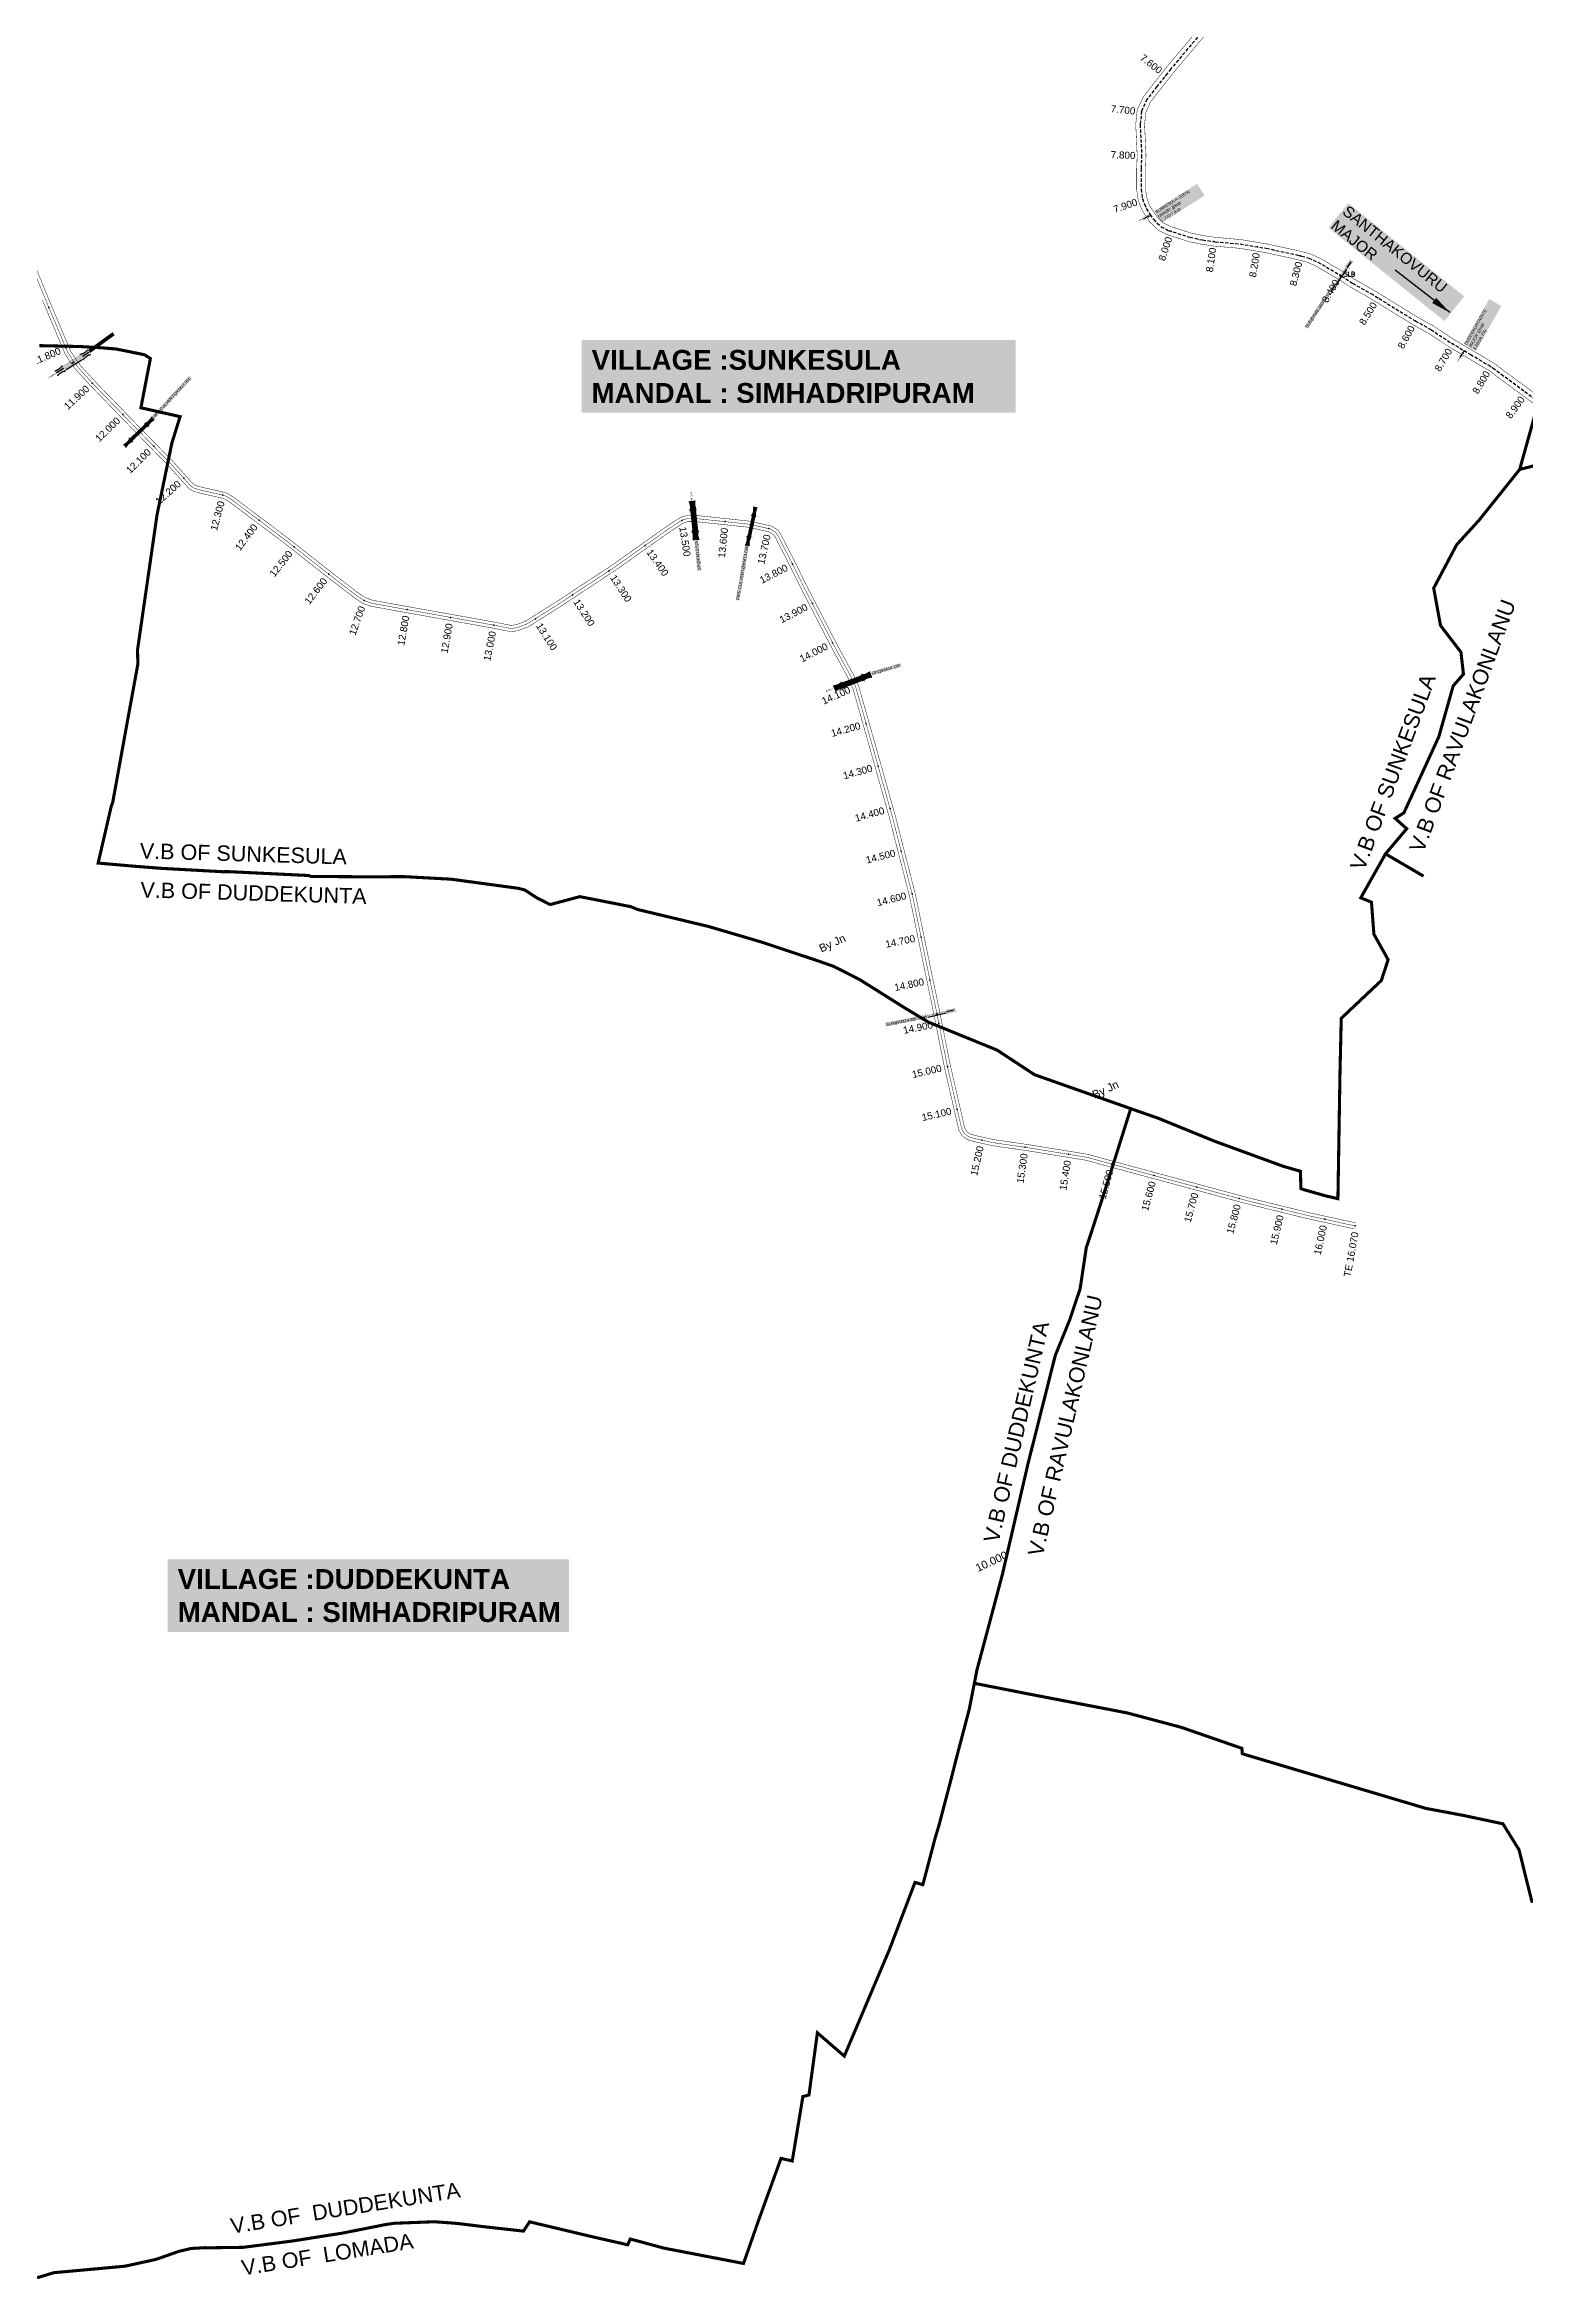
# Model space of a CAD drawing. Header units: inches. Extents: x 174104 to 230935, y 1583276 to 1631460.
# Drawn here: x 197661 to 201020, y 1617117 to 1622188 of the extents above; entities that cross this region are included whole.
import ezdxf
from ezdxf.enums import TextEntityAlignment as Align

# ---------------------------------------------------------------- set-up
doc = ezdxf.new("R2010")
doc.units = ezdxf.units.IN
doc.header["$LTSCALE"] = 15
doc.header["$MEASUREMENT"] = 0
doc.linetypes.add('ACAD_ISO02W100', pattern=[15, 12, -3])
doc.linetypes.add('HIDDEN2', pattern=[0.1875, 0.125, -0.0625])
for name, color, linetype in [('CANAL1', 7, 'Continuous'), ('CHANAGE', 1, 'Continuous'), ('CS', 134, 'Continuous'), ('CSMark', 72, 'Continuous'), ('POINT', 2, 'Continuous'), ('RE REMARKS', 7, 'Continuous'), ('STRUCTURE', 5, 'Continuous'), ('TEXT', 1, 'Continuous'), ('text2', 7, 'Continuous'), ('VB', 72, 'Continuous'), ('VILLAGE BOUNDRY', 5, 'Continuous')]:
    doc.layers.add(name, color=color, linetype=linetype)
doc.styles.add('section', font='romant.shx', dxfattribs={"height": 2})
doc.styles.get("Standard").update_dxf_attribs({"font": 'arial.ttf'})
doc.dimstyles.get("Standard").update_dxf_attribs({"dimtxt": 0.18, "dimasz": 0.18, "dimexe": 0.18, "dimexo": 0.0625, "dimgap": 0.09, "dimtad": 0, "dimtih": 1, "dimtoh": 1, "dimdec": 4, "dimzin": 0, "dimdsep": 46, "dimtxsty": 'Standard', "dimcen": 0.09, "dimadec": 0, "dimazin": 0, "dimtfac": 1, "dimtdec": 4, "dimtofl": 0, "dimtmove": 0, "dimatfit": 3, "dimfxl": 1, "dimtolj": 1, "dimtzin": 0, "dimarcsym": 0})

# ---------------------------------------------------------------- blocks, each defined once
blk = doc.blocks.new('SP')
at = {"layer": 'STRUCTURE'}
h = blk.add_hatch(dxfattribs=at)
h.set_pattern_fill('DASH', color=256, scale=8, style=0)
edge = h.paths.add_edge_path()
edge.add_spline(control_points=[(769825.7, 1706742.1), (769825.3, 1706741.8), (769823.8, 1706740.8), (769820.9, 1706740.3), (769817, 1706739.7), (769811.4, 1706738.9), (769804, 1706739.7), (769798.4, 1706741), (769795.6, 1706741.6)], knot_values=[0, 0, 0, 0, 1.613557, 5.24513, 8.624976, 13.470124, 22.190216, 30.746377, 30.746377, 30.746377, 30.746377], degree=3, periodic=0)
edge.add_line((769795.6, 1706741.6), (769792.6, 1706739.6))
edge.add_line((769792.6, 1706739.6), (769732.6, 1706739.6))
edge.add_line((769732.6, 1706739.6), (769729.6, 1706741.6))
edge.add_spline(control_points=[(769729.6, 1706741.6), (769726.9, 1706740.9), (769721.3, 1706739.5), (769713.9, 1706738.5), (769708.3, 1706739.1), (769704.4, 1706739.6), (769701.5, 1706740), (769700, 1706741), (769699.5, 1706741.3)], knot_values=[0, 0, 0, 0, 8.556161, 17.276253, 22.121402, 25.501247, 29.13282, 30.746377, 30.746377, 30.746377, 30.746377], degree=3, periodic=0)
edge.add_line((769699.5, 1706741.3), (769699.5, 1706722.1))
edge.add_spline(control_points=[(769699.5, 1706722.1), (769700, 1706722.4), (769701.4, 1706723.4), (769704.3, 1706724), (769708.2, 1706724.5), (769713.8, 1706725.3), (769721.2, 1706724.5), (769726.8, 1706723.3), (769729.6, 1706722.6)], knot_values=[0, 0, 0, 0, 1.613557, 5.24513, 8.624976, 13.470124, 22.190216, 30.746377, 30.746377, 30.746377, 30.746377], degree=3, periodic=0)
edge.add_line((769729.6, 1706722.6), (769732.6, 1706724.6))
edge.add_line((769732.6, 1706724.6), (769792.6, 1706724.6))
edge.add_line((769792.6, 1706724.6), (769795.6, 1706722.6))
edge.add_spline(control_points=[(769795.6, 1706722.6), (769798.4, 1706723.3), (769803.9, 1706724.8), (769811.3, 1706725.8), (769817, 1706725.1), (769820.9, 1706724.7), (769823.8, 1706724.2), (769825.2, 1706723.3), (769825.7, 1706723)], knot_values=[0, 0, 0, 0, 8.556161, 17.276253, 22.121402, 25.501247, 29.13282, 30.746377, 30.746377, 30.746377, 30.746377], degree=3, periodic=0)
edge.add_line((769825.7, 1706723), (769825.7, 1706742.1))
h.paths.add_polyline_path([(769764.2, 1706732.1, -1), (769761.1, 1706732.1, -1)], flags=0)
h.paths.add_polyline_path([(769761.1, 1706732.1, 1), (769764.2, 1706732.1, 1)], flags=16)
at = {"layer": 'STRUCTURE', "const_width": 0.628}
for points in [[(769726.6, 1706747.6), (769726.6, 1706743.6), (769732.6, 1706739.6), (769792.6, 1706739.6), (769798.6, 1706743.6), (769798.6, 1706747.6)], [(769726.6, 1706716.6), (769726.6, 1706720.6), (769732.6, 1706724.6), (769792.6, 1706724.6), (769798.6, 1706720.6), (769798.6, 1706716.6)]]:
    blk.add_lwpolyline(points, dxfattribs=at)
at = {"layer": 'STRUCTURE', "color": 3}
blk.add_lwpolyline([(769732.6, 1706724.6), (769792.6, 1706724.6)], dxfattribs=at)
blk.add_lwpolyline([(769732.6, 1706724.6), (769792.6, 1706724.6)], dxfattribs=at)
at = {"layer": 'STRUCTURE', "color": 0}
blk.add_circle((769762.6, 1706732.1), 1.55, dxfattribs=at)
at = {"layer": 'STRUCTURE'}
for points in [[(769699.5, 1706741.3), (769700.9, 1706740.5), (769704.4, 1706739.6), (769707.8, 1706739.2), (769712.6, 1706738.8), (769721.3, 1706739.7), (769729.6, 1706741.6)], [(769699.5, 1706722.1), (769700.9, 1706723), (769704.4, 1706724), (769707.7, 1706724.5), (769712.5, 1706725), (769721.2, 1706724.4), (769729.6, 1706722.6)], [(769825.7, 1706742.1), (769824.3, 1706741.3), (769820.8, 1706740.3), (769817.5, 1706739.8), (769812.7, 1706739.2), (769804, 1706739.9), (769795.6, 1706741.6)], [(769825.7, 1706723), (769824.3, 1706723.8), (769820.8, 1706724.7), (769817.4, 1706725.1), (769812.6, 1706725.5), (769803.9, 1706724.6), (769795.6, 1706722.6)]]:
    blk.add_spline(points, degree=3, dxfattribs=at)
at = {"layer": 'STRUCTURE', "color": 0}
blk.add_text('STREAM', height=5, dxfattribs=at).set_placement((769684.3, 1706732.1), align=Align.MIDDLE_CENTER)
for points in [[(769727.4, 1706732.1), (769700.8, 1706732.1)], [(769824.4, 1706732.1), (769800.5, 1706732.1)]]:
    blk.add_leader(points, dimstyle='Standard', override={"dimasz": 10, "dimgap": 0.09, "dimtad": 0}, dxfattribs=at)
blk = doc.blocks.new('PIPE C')
at = {"layer": 'STRUCTURE'}
h = blk.add_hatch(dxfattribs=at)
h.set_pattern_fill('DASH', color=256, scale=5.6, angle=-90, style=0)
h.set_pattern_definition([(270, (-1194663.9188, 538833.8274), (0.7, -0.7), [0.7, -0.7])])
edge = h.paths.add_edge_path()
edge.add_spline(control_points=[(4.6, -44.2), (4.4, -43.9), (3.7, -42.8), (3.2, -40.8), (2.9, -38.1), (2.3, -34.2), (2.9, -29), (3.8, -25), (4.2, -23.1)], knot_values=[0, 0, 0, 0, 1.613557, 5.24513, 8.624976, 13.470124, 22.190216, 30.746377, 30.746377, 30.746377, 30.746377], degree=3, periodic=0)
edge.add_line((4.2, -23.1), (2.8, -21))
edge.add_line((2.8, -21), (2.8, 21))
edge.add_line((2.8, 21), (4.2, 23.1))
edge.add_spline(control_points=[(4.2, 23.1), (3.7, 25), (2.7, 28.9), (2, 34.1), (2.4, 38), (2.7, 40.8), (3.1, 42.8), (3.8, 43.8), (4, 44.2)], knot_values=[0, 0, 0, 0, 8.556161, 17.276253, 22.121402, 25.501247, 29.13282, 30.746377, 30.746377, 30.746377, 30.746377], degree=3, periodic=0)
edge.add_line((4, 44.2), (-4.6, 44.2))
edge.add_spline(control_points=[(-4.6, 44.2), (-4.4, 43.9), (-3.7, 42.8), (-3.2, 40.8), (-2.9, 38.1), (-2.3, 34.2), (-2.9, 29), (-3.8, 25), (-4.2, 23.1)], knot_values=[0, 0, 0, 0, 1.613557, 5.24513, 8.624976, 13.470124, 22.190216, 30.746377, 30.746377, 30.746377, 30.746377], degree=3, periodic=0)
edge.add_line((-4.2, 23.1), (-2.8, 21))
edge.add_line((-2.8, 21), (-2.8, -21))
edge.add_line((-2.8, -21), (-4.2, -23.1))
edge.add_spline(control_points=[(-4.2, -23.1), (-3.7, -25), (-2.7, -28.9), (-2, -34.1), (-2.4, -38), (-2.7, -40.8), (-3.1, -42.8), (-3.8, -43.8), (-4, -44.2)], knot_values=[0, 0, 0, 0, 8.556161, 17.276253, 22.121402, 25.501247, 29.13282, 30.746377, 30.746377, 30.746377, 30.746377], degree=3, periodic=0)
edge.add_line((-4, -44.2), (4.6, -44.2))
blk.add_circle((0, 0), 0.657)
at = {"layer": 'STRUCTURE', "const_width": 0.44}
for points in [[(-8.4, 25.2), (-5.6, 25.2), (-2.8, 21), (-2.8, -21), (-5.6, -25.2), (-8.4, -25.2)], [(8.4, 25.2), (5.6, 25.2), (2.8, 21), (2.8, -21), (5.6, -25.2), (8.4, -25.2)]]:
    blk.add_lwpolyline(points, dxfattribs=at)
at = {"layer": 'STRUCTURE', "color": 3}
for points in [[(-2.8, 21), (-2.8, -21)], [(-2.8, 21), (-2.8, -21)], [(2.8, 21), (2.8, -21)]]:
    blk.add_lwpolyline(points, dxfattribs=at)
at = {"layer": 'STRUCTURE'}
for points in [[(-4.6, 44.2), (-4, 43.2), (-3.3, 40.8), (-2.9, 38.4), (-2.5, 35.1), (-3, 29), (-4.2, 23.1)], [(4, 44.2), (3.4, 43.2), (2.8, 40.7), (2.5, 38.4), (2.2, 35), (2.8, 28.9), (4.2, 23.1)], [(-4, -44.2), (-3.4, -43.2), (-2.8, -40.7), (-2.5, -38.4), (-2.2, -35), (-2.8, -28.9), (-4.2, -23.1)], [(4.6, -44.2), (4, -43.2), (3.3, -40.8), (2.9, -38.4), (2.5, -35.1), (3, -29), (4.2, -23.1)]]:
    blk.add_spline(points, degree=3, dxfattribs=at)
at = {"layer": 'STRUCTURE', "color": 0}
for points in [[(-0.2, 44.3), (-0.2, 28.7)], [(0, -23.2), (0, -38.9)]]:
    blk.add_leader(points, dimstyle='Standard', override={"dimscale": 0.062085, "dimtxt": 50, "dimasz": 100, "dimgap": 0.09, "dimtad": 0, "dimzin": 2}, dxfattribs=at)
blk = doc.blocks.new('SLB')
at = {"layer": 'STRUCTURE'}
h = blk.add_hatch(dxfattribs=at)
h.set_pattern_fill('DOTS', color=6, scale=20, angle=320.37225, style=0)
h.set_pattern_definition([(320.372247934, (-159.4327, -72.9564), (1.2786241598, 0.5641323054), [0, -1.25])])
h.paths.add_polyline_path([(769699.5, 1706871.1), (769699.5, 1706861.1), (769729.1, 1706861.1), (769732.1, 1706863.1), (769792.1, 1706863.1), (769795.1, 1706861.1), (769824.7, 1706861.1), (769824.7, 1706871.1), (769795.1, 1706871.1), (769792.1, 1706869.1), (769732.1, 1706869.1), (769729.1, 1706871.1)])
at = {"layer": 'STRUCTURE', "color": 6, "linetype": 'ACAD_ISO02W100', "ltscale": 0.5, "const_width": 0.5}
for points in [[(769699.5, 1706871.1), (769729.1, 1706871.1)], [(769699.5, 1706861.1), (769729.1, 1706861.1)], [(769795.1, 1706871.1), (769824.7, 1706871.1)], [(769795.1, 1706861.1), (769824.7, 1706861.1)]]:
    blk.add_lwpolyline(points, dxfattribs=at)
at = {"layer": 'STRUCTURE', "color": 6, "const_width": 0.628}
for points in [[(769726.1, 1706877.1), (769726.1, 1706873.1), (769732.1, 1706869.1), (769792.1, 1706869.1), (769798.1, 1706873.1), (769798.1, 1706877.1)], [(769726.1, 1706855.1), (769726.1, 1706859.1), (769732.1, 1706863.1), (769792.1, 1706863.1), (769798.1, 1706859.1), (769798.1, 1706855.1)]]:
    blk.add_lwpolyline(points, dxfattribs=at)
at = {"layer": 'STRUCTURE', "color": 6}
blk.add_lwpolyline([(769732.1, 1706863.1), (769792.1, 1706863.1)], dxfattribs=at)
blk.add_lwpolyline([(769732.1, 1706863.1), (769792.1, 1706863.1)], dxfattribs=at)
at = {"layer": 'STRUCTURE', "color": 0}
blk.add_circle((769762.1, 1706866.1), 1.24, dxfattribs=at)
for points in [[(769703.8, 1706866), (769726.7, 1706866)], [(769818.6, 1706865.8), (769795.7, 1706865.8)]]:
    blk.add_leader(points, dimstyle='Standard', override={"dimasz": 10, "dimgap": 0.09, "dimtad": 0}, dxfattribs=at)
blk = doc.blocks.new('OT')
at = {"layer": 'STRUCTURE', "color": 190}
for points, const_width in [([(769751, 1706596), (769729, 1706596)], 0.5), ([(769751, 1706579), (769729, 1706579)], 0.5), ([(769775, 1706602), (769775, 1706598), (769769, 1706594), (769762, 1706594), (769754, 1706594), (769748, 1706598), (769748, 1706602)], 0.5), ([(769748, 1706573), (769748, 1706577), (769754, 1706581), (769762, 1706581), (769762, 1706581), (769762, 1706581), (769769, 1706581), (769775, 1706577), (769775, 1706573)], 0.5), ([(769762, 1706594), (769762, 1706581)], 2.5)]:
    blk.add_lwpolyline(points, dxfattribs=dict(at, const_width=const_width))
at = {"layer": 'STRUCTURE', "color": 0}
blk.add_circle((769762, 1706587), 1.87, dxfattribs=at)
blk.add_leader([(769733, 1706587), (769754, 1706587)], dimstyle='Standard', override={"dimasz": 10, "dimgap": 0.09, "dimtad": 0}, dxfattribs=at)

msp = doc.modelspace()

# ---------------------------------------------------------------- linework, layer by layer
at = {"layer": 'CANAL1', "color": 200, "const_width": 1}
for points in [[(200305.13455, 1622253.99971), (200207.8922, 1622138.91956), (200176.47045, 1622098.8698), (200153.23488, 1622069.18693), (200139.56621, 1622039.73477), (200136.22377, 1622006.93453), (200139.57809, 1621937.26629), (200138.42314, 1621906.61832), (200138.43844, 1621858.74045), (200141.72071, 1621836.22162), (200146.61869, 1621821.93293), (200151.41096, 1621811.01751), (200160.3691, 1621796.87541), (200168.54146, 1621785.09559), (200177.61316, 1621775.84488), (200187.85253, 1621766.40073), (200206.23822, 1621757.20367), (200256.60785, 1621740.92772), (200286.09066, 1621734.83634), (200315.66422, 1621730.53167), (200371.8984, 1621725.67451), (200430.62392, 1621715.9726), (200499.24992, 1621700.95297), (200525.45032, 1621694.20475), (200545.01565, 1621685.48155), (200598.3935, 1621654.36428), (200623.1355, 1621637.95449), (200664.70359, 1621614.34584), (200683.02015, 1621603.11654), (200765.17578, 1621552.47197), (200800.89682, 1621532.70878), (200846.80973, 1621502.20428), (200890.68319, 1621476.30547), (200941.19489, 1621446.25728), (200959.10759, 1621432.38056), (201067.44141, 1621352.81597)], [(200320.55512, 1622241.26174), (200223.4031, 1622126.28849), (200192.21236, 1622086.53317), (200170.40535, 1622058.67525), (200159.12247, 1622034.36379), (200156.27274, 1622006.39867), (200159.59623, 1621937.37082), (200158.42326, 1621906.24481), (200158.43798, 1621860.19353), (200161.24326, 1621840.94713), (200165.26721, 1621829.20825), (200169.11581, 1621820.44224), (200177.04054, 1621807.93157), (200184.00792, 1621797.88864), (200191.54159, 1621790.2063), (200199.33158, 1621783.0213), (200213.83012, 1621775.76871), (200261.72107, 1621760.29369), (200289.55744, 1621754.54248), (200317.96712, 1621750.40722), (200374.39267, 1621745.53354), (200434.39444, 1621735.62078), (200503.8837, 1621720.41221), (200532.06281, 1621713.15435), (200554.15088, 1621703.30639), (200608.96585, 1621671.35134), (200633.61378, 1621655.00394), (200674.87166, 1621631.57147), (200693.49433, 1621620.1545), (200775.27001, 1621569.74415), (200811.28891, 1621549.81616), (200857.43461, 1621519.157), (200900.87921, 1621493.51135), (200952.47384, 1621462.81895), (200971.15317, 1621448.34834), (201079.74456, 1621368.59458)], [(197625.74236, 1621717.83304), (197668.35118, 1621613.40932), (197719.13068, 1621492.87297), (197728.69729, 1621477.64839), (197742.05017, 1621459.28015), (197775.25971, 1621423.01364), (197878.01733, 1621317.08252), (197952.8178, 1621240.48927), (197996.14708, 1621192.16394), (198003.96092, 1621187.12299), (198021.84063, 1621182.41397), (198059.75081, 1621173.96053), (198073.66626, 1621170.21922), (198087.70571, 1621161.80865), (198108.08271, 1621146.61037), (198214.88684, 1621066.16846), (198305.81588, 1620994.5427), (198369.63214, 1620945.43045), (198388.2356, 1620932.82064), (198404.41755, 1620927.11879), (198467.21204, 1620915.65647), (198568.41706, 1620897.65893), (198680.61316, 1620877.54193), (198718.46462, 1620870.04111), (198731.0567, 1620871.66339), (198751.76667, 1620879.60934), (198821.21239, 1620923.35429), (198947.73796, 1621006.6448), (199070.2376, 1621093.42891), (199095.27283, 1621109.94022), (199106.84503, 1621116.41892), (199118.5218, 1621119.43821), (199140.88736, 1621119.24975), (199259.47748, 1621106.64783), (199309.55708, 1621095.52231), (199324.42383, 1621086.07875), (199331.18787, 1621075.86993), (199364.03094, 1621011.54212), (199390.01942, 1620958.81887), (199459.53561, 1620824.38942), (199496.88522, 1620755.74991), (199507.65519, 1620731.95946), (199525.96007, 1620667.52844), (199559.18886, 1620549.99627), (199591.30277, 1620435.54777), (199636.62779, 1620258.10718), (199670.68146, 1620092.4831), (199691.18524, 1619994.30289), (199715.49539, 1619872.03746), (199743.63296, 1619749.06727), (199748.0865, 1619729.79927), (199752.84449, 1619721.21217), (199760.67967, 1619715.86418), (199773.68595, 1619712.20592), (199813.85725, 1619703.21303), (199891.73598, 1619691.93865), (200027.15469, 1619669.8937), (200058.00034, 1619661.39178), (200150.92113, 1619636.19976), (200225.78624, 1619615.98341), (200391.1792, 1619571.34833), (200527.99381, 1619537.7554), (200589.50748, 1619524.39876), (200608.99428, 1619519.8592), (200626.32238, 1619516.30299), (200635.11552, 1619514.7063)], [(197655.41862, 1621608.04692), (197706.67088, 1621486.38838), (197717.09504, 1621469.79908), (197731.19109, 1621450.40854), (197765.07063, 1621413.41036), (197867.98486, 1621307.31779), (197942.59333, 1621230.92114), (197986.97817, 1621181.41854), (197998.24228, 1621174.1517), (198018.53313, 1621168.80766), (198056.40828, 1621160.36203), (198068.14616, 1621157.20619), (198079.90334, 1621150.16285), (198099.68623, 1621135.40769), (198206.34296, 1621055.0768), (198297.21485, 1620983.49605), (198361.42795, 1620934.0784), (198381.87741, 1620920.21733), (198400.81172, 1620913.54566), (198464.72943, 1620901.87831), (198565.95604, 1620883.87693), (198678.01684, 1620863.7842), (198717.98593, 1620855.86373), (198734.50738, 1620857.99225), (198758.06524, 1620867.03086), (198828.79299, 1620911.58338), (198955.63574, 1620995.08269), (199078.14029, 1621081.87028), (199102.55592, 1621097.97295), (199112.10352, 1621103.31817), (199120.24446, 1621105.4232), (199140.0868, 1621105.256), (199257.21252, 1621092.8097), (199304.12349, 1621082.3881), (199314.40015, 1621075.86023), (199319.07939, 1621068.79797), (199351.51722, 1621005.26387), (199377.52176, 1620952.50802), (199447.16774, 1620817.82758), (199484.34277, 1620749.50893), (199494.47233, 1620727.1331), (199512.49057, 1620663.71104), (199545.71318, 1620546.20073), (199577.77898, 1620431.92369), (199622.98135, 1620254.96321), (199656.97269, 1620089.64233), (199677.46715, 1619991.50674), (199701.80333, 1619869.11041), (199729.9891, 1619745.92951), (199734.88853, 1619724.7324), (199742.2085, 1619711.52155), (199754.68128, 1619703.0081), (199770.25892, 1619698.62659), (199811.32142, 1619689.4342), (199889.60816, 1619678.10075), (200024.16127, 1619656.19671), (200054.30862, 1619647.88726), (200147.26457, 1619622.68571), (200222.13645, 1619602.46753), (200387.68571, 1619557.79026), (200524.83874, 1619524.11425), (200586.43382, 1619510.73992), (200605.99833, 1619506.18226), (200623.66413, 1619502.55675), (200632.61424, 1619500.93155)]]:
    msp.add_lwpolyline(points, dxfattribs=at)
at = {"layer": 'CANAL1', "color": 1, "linetype": 'HIDDEN2', "ltscale": 4}
msp.add_lwpolyline([(200312.84484, 1622247.63073), (200215.64765, 1622132.60402), (200184.34141, 1622092.70149), (200161.82012, 1622063.93109), (200149.34434, 1622037.04928), (200146.24826, 1622006.6666), (200149.58716, 1621937.31855), (200148.4232, 1621906.43156), (200148.43821, 1621859.46699), (200151.48199, 1621838.58437), (200155.94295, 1621825.57059), (200160.26339, 1621815.72988), (200168.70482, 1621802.40349), (200176.27469, 1621791.49212), (200184.57738, 1621783.02559), (200193.59206, 1621774.71102), (200210.03417, 1621766.48619), (200259.16446, 1621750.6107), (200287.82405, 1621744.68941), (200316.81567, 1621740.46944), (200373.14554, 1621735.60403), (200432.50918, 1621725.79669), (200501.56681, 1621710.68259), (200528.75656, 1621703.67955), (200549.58327, 1621694.39397), (200603.67968, 1621662.85781), (200628.37464, 1621646.47921), (200669.78762, 1621622.95865), (200688.25724, 1621611.63552), (200770.22289, 1621561.10806), (200806.09286, 1621541.26247), (200852.12217, 1621510.68064), (200895.7812, 1621484.90841), (200946.83436, 1621454.53811), (200965.13038, 1621440.36445), (201073.59299, 1621360.70528)], dxfattribs=at)
at = {"layer": 'CANAL1', "color": 1, "linetype": 'HIDDEN2', "ltscale": 4, "const_width": 1}
for points in [[(200169.80945, 1621800.81126), (200143.92316, 1621788.36158)], [(197619.3201, 1621715.04394), (197661.8849, 1621610.72812), (197712.90078, 1621489.63068), (197722.89617, 1621473.72373), (197736.62063, 1621454.84435), (197770.16517, 1621418.212), (197873.0011, 1621312.20016), (197947.70556, 1621235.7052), (197991.56262, 1621186.79124), (198001.1016, 1621180.63735), (198020.18688, 1621175.61082), (198058.07955, 1621167.16128), (198070.90621, 1621163.71271), (198083.80452, 1621155.98575), (198103.88447, 1621141.00903), (198210.6149, 1621060.62263), (198301.51537, 1620989.01938), (198365.53005, 1620939.75443), (198385.05651, 1620926.51898), (198402.61464, 1620920.33223), (198465.97073, 1620908.76739), (198567.18655, 1620890.76793), (198679.315, 1620870.66307), (198718.22527, 1620862.95242), (198732.78204, 1620864.82782), (198754.91596, 1620873.3201), (198825.00269, 1620917.46883), (198951.68685, 1621000.86374), (199074.18895, 1621087.64959), (199098.91438, 1621103.95658), (199109.47427, 1621109.86854), (199119.38313, 1621112.4307), (199140.48708, 1621112.25288), (199258.345, 1621099.72877), (199306.84028, 1621088.95521), (199319.41199, 1621080.96949), (199325.13363, 1621072.33395), (199357.77408, 1621008.403), (199383.77059, 1620955.66345), (199453.35167, 1620821.1085), (199490.614, 1620752.62942), (199501.06376, 1620729.54628), (199519.22532, 1620665.61974), (199552.45102, 1620548.0985), (199584.54088, 1620433.73573), (199629.80457, 1620256.5352), (199663.82707, 1620091.06272), (199684.32619, 1619992.90482), (199708.64936, 1619870.57394), (199736.81103, 1619747.49839), (199741.48751, 1619727.26584), (199747.52649, 1619716.36686), (199757.68047, 1619709.43614), (199771.97244, 1619705.41626), (199812.58933, 1619696.32361), (199890.67207, 1619685.0197), (200025.65798, 1619663.0452), (200056.15448, 1619654.63952), (200149.09285, 1619629.44274), (200223.96134, 1619609.22547), (200389.43246, 1619564.5693), (200526.41627, 1619530.93483), (200587.97065, 1619517.56934), (200607.4963, 1619513.02073), (200624.99325, 1619509.42987), (200633.86488, 1619507.81892)], [(200881.85827, 1621493.12722), (200866.47277, 1621468.87065)]]:
    msp.add_lwpolyline(points, dxfattribs=at)
at = {"layer": 'CS', "color": 3}
for p in [(197669.92421, 1621591.64504), (197708.74768, 1621499.48899), (197768.47991, 1621420.05238), (197838.05502, 1621348.22548), (197907.80245, 1621276.5647), (197976.33652, 1621203.77298), (198065.11049, 1621165.27094), (198146.94896, 1621108.57406), (199106.04772, 1621107.95019), (199204.8582, 1621105.41251), (199303.45724, 1621089.70677), (198226.55872, 1621048.06352), (199023.42983, 1621051.68961), (198305.14607, 1620986.22523), (198941.59873, 1620994.22284), (199357.54693, 1621008.84791), (198858.07219, 1620939.23815), (198385.25934, 1620926.44751), (198482.90099, 1620905.75664), (198581.35271, 1620888.22791), (198773.88971, 1620885.27197), (199402.46649, 1620919.50958), (198679.78139, 1620870.57064), (199448.40029, 1620830.68342), (199495.25771, 1620742.37163), (199524.52099, 1620646.88863), (199551.72668, 1620550.66052), (199578.74802, 1620454.38048), (199603.98326, 1620357.62173), (199628.73236, 1620260.73271), (199649.0716, 1620162.82772), (199669.2922, 1620064.89351), (199689.48591, 1619966.95458), (199709.03584, 1619868.88491), (199731.34099, 1619771.40424), (199786.71725, 1619702.11543), (199885.31871, 1619685.7947), (199984.0339, 1619669.82123), (200081.4361, 1619647.78535), (200177.95976, 1619621.6476), (200274.50385, 1619595.58541), (200371.04985, 1619569.53026), (200468.05683, 1619545.26418), (200565.41465, 1619522.46699), (200633.86488, 1619507.81892)]:
    msp.add_point(p, dxfattribs=at)
at = {"layer": 'POINT'}
for p in [(200166, 1621799, 57), (200602, 1621662, 58), (200881, 1621492, 59), (197724, 1621466, 110), (197874, 1621308, 111), (199134, 1621108, 112), (199264, 1621095, 113), (199494, 1620743, 114), (199685, 1619988)]:
    msp.add_point(p, dxfattribs=at)
at = {"layer": 'text2', "color": 3}
for p in [(200204.27807, 1622118.1125), (200149.18934, 1622035.52824), (200149.52839, 1621935.75914), (200152.31981, 1621836.14023), (200216.23624, 1621764.48211), (200313.17825, 1621740.9989), (200412.39812, 1621729.11919), (200510.20886, 1621708.45673), (200599.72858, 1621665.16115), (200685.27623, 1621613.46308), (200770.41128, 1621561.00383), (200855.53135, 1621508.66817), (200941.55489, 1621457.67874)]:
    msp.add_point(p, dxfattribs=at)
at = {"layer": 'VILLAGE BOUNDRY', "linetype": 'HIDDEN2', "ltscale": 20, "const_width": 7}
for points in [[(201007.46117, 1621223.92729), (200915.95313, 1621109.47409), (200864.40774, 1621052.94057), (200812.35771, 1620954.5837), (200827.82733, 1620869.76612), (200874.1817, 1620809.33144), (200879.8908, 1620759.27688), (200856.63011, 1620732.92591), (200823.87417, 1620617.14363), (200761.16381, 1620480.35905), (200744.60661, 1620444.5358), (200724.89487, 1620432.14919), (200751.12672, 1620408.75317), (200703.03739, 1620351.58881), (200789.30889, 1620301.07143), (200703.03739, 1620351.58881), (200646.98776, 1620251.96737), (200671.16615, 1620241.83173), (200676.68359, 1620169.22178), (200708.97063, 1620111.50488), (200693.54233, 1620064.17564), (200602.58383, 1619978.45574), (200599.7592, 1619857.01551), (200595.02408, 1619569.13004), (200567.4783, 1619575.53921), (200515.9862, 1619590.10991), (200510.90685, 1619592.2392), (200510.08648, 1619631.34906), (200471.00544, 1619642.65839), (200314.5829, 1619699.78659), (200187.51629, 1619751.63008), (200144.17535, 1619766.73647), (199906.47187, 1619850.59042), (199821.64543, 1619906.33458), (199664.89405, 1619970.21579), (199607.49424, 1620004.96394), (199509.95733, 1620066.28369), (199451.31237, 1620096.0623), (199409.17244, 1620110.90744), (199286.23924, 1620151.74382), (199166.31126, 1620186.97795), (199005.837, 1620225.40622), (198990.41022, 1620231.82366), (198874.79218, 1620254.56495), (198807.47624, 1620236.55854), (198777.31429, 1620251.73905), (198749.80732, 1620269.6861), (198735.25885, 1620273.44717), (198582.44081, 1620294.18733), (198477.62728, 1620299.84666), (198380.86649, 1620299.6242), (198264.64229, 1620300.34889), (198259.17121, 1620302.49315), (198076.75961, 1620311.31739), (198065.00821, 1620311.07089), (197925.45099, 1620318.72467), (197862.98609, 1620323.64547), (197781.76749, 1620330.72196), (197811.37578, 1620458.93057), (197814.91419, 1620468.61828), (197848.96631, 1620656.58331), (197871.86385, 1620781.8528), (197871.18775, 1620814.47808), (197915.53483, 1621121.64567), (197949.26729, 1621284.30565), (197967.72473, 1621343.75816), (197878.86159, 1621363.87193), (197900.33103, 1621475.68217), (197886.98666, 1621484.18389), (197822.02515, 1621497.25963), (197788.0991, 1621500.0448), (197740.85758, 1621502.80113), (197648.10772, 1621504.89553)], [(201120.88918, 1621252.90298), (201007.46117, 1621223.92729), (201007.46117, 1621223.92729), (201007.46117, 1621223.92729), (201041.72763, 1621346.8971)], [(200124.88819, 1619773.54034), (200072.0149, 1619605.55814), (200034.39397, 1619489.07291), (200024.06068, 1619458.27442), (200010.02081, 1619364.56412), (199985.96936, 1619293.06573), (199953.79068, 1619213.97111), (199891.47236, 1618966.58991), (199833.82282, 1618717.27984), (199801.10425, 1618593.95361), (199776.0114, 1618500.11936), (199758.29934, 1618409.98309), (199731.58164, 1618308.50144), (199716.21977, 1618248.01292), (199689.5181, 1618146.42359), (199681.18916, 1618118.80078), (199653.16545, 1618012.50412), (199635.32093, 1618017.69742), (199577.21477, 1617864.99466), (199474.91975, 1617623.60735), (199413.86622, 1617676.3899), (199394.72277, 1617535.32635), (199380.93643, 1617531.73657), (199356.7873, 1617385.67173), (199331.34855, 1617391.42526), (199280.53888, 1617251.25039), (199246.23745, 1617153.07225), (199065.96084, 1617187.76168), (199005.25743, 1617204.24665), (198989.19049, 1617208.50114), (198983.42206, 1617195.43611), (198907.49, 1617212.59024), (198760.76536, 1617247.5291), (198747.00365, 1617226.47175), (198665.53822, 1617235.4785), (198595.95314, 1617243.96342), (198545.19505, 1617247.69189), (198454.65878, 1617244.28982), (198436.22304, 1617241.70312), (198333.41591, 1617221.3727), (198291.35214, 1617214.89969), (198224.89349, 1617204.31451), (198205.01293, 1617201.67726), (198110.83436, 1617189.67703), (198033.67423, 1617188.57743), (198024.60229, 1617188.83501), (197992.67424, 1617187.07084), (197964.26519, 1617180.29526), (197926.31973, 1617166.87807), (197916.61862, 1617163.61849), (197911.84197, 1617161.98174), (197842.2641, 1617146.77257), (197700.95547, 1617133.89443), (197682.05806, 1617132.30453), (197643.24945, 1617120.58943)], [(199769.99765, 1618469.51554), (199894.32064, 1618445.08567), (200117.01895, 1618402.26774), (200235.84616, 1618370.60677), (200243.45703, 1618368.29397), (200377.04166, 1618321.95552), (200378.18419, 1618309.58669), (200794.73259, 1618185.6232), (200878.47574, 1618169.97018), (200969.44751, 1618150.67136), (201005.97726, 1618091.73309), (201035.79404, 1617971.42688)]]:
    msp.add_lwpolyline(points, dxfattribs=at)

# ---------------------------------------------------------------- block references
at = {"layer": 'CHANAGE', "color": 3}
for p, rotation in [((197874, 1621308, 111), 314.0084419393509), ((199264, 1621095, 113), 347.9515989934294)]:
    msp.add_blockref('PIPE C', p, dxfattribs=dict(at, rotation=rotation))
at = {"layer": 'STRUCTURE', "color": 0}
for name, p, xscale, yscale, zscale, rotation in [('OT', (223372.37736, 835834.75736), 0.42, 0.42, 0.42, 25.96922816259387), ('SLB', (899184.02087, 512659.45278, 58), 0.6999999999999997, 0.6999999999999997, 0.6999999999999997, 56.48202688636085), ('SP', (376884.67461, 323166.61974, 110), 0.7, 0.7, 0.7, 32.13310171748322), ('OT', (636247.97529, 966712.75091), 0.4199999999999999, 0.4199999999999999, 0.4199999999999999, 57.89837960017469), ('SP', (-1045165.57408, 2032688.36646, 112), 0.7, 0.7, 0.7, 275.9733047925642), ('SP', (112717.42194, 313016.0967, 114), 0.7, 0.7, 0.7, 20.47971251201426), ('SLB', (-60553.26373, 335394.85985), 0.7000000000000001, 0.7000000000000001, 0.7000000000000001, 12.82218250209778)]:
    msp.add_blockref(name, p, dxfattribs=dict(at, xscale=xscale, yscale=yscale, zscale=zscale, rotation=rotation))

# ---------------------------------------------------------------- texts
at = {"layer": 'CHANAGE'}
for s, rotation, p in [('7.600', 321.88341403, (200193.26348, 1622126.75419)), ('7.700', 354.18148211, (200135.26147, 1622036.94753)), ('7.800', 357.84186141, (200135.53832, 1621936.28635)), ('7.900', 18.92108353, (200139.07628, 1621831.60051)), ('8.000', 72.09278325, (200211.93157, 1621751.16033)), ('8.100', 81.71829133, (200311.16169, 1621727.14489)), ('8.200', 80.61902621, (200410.11614, 1621715.30642)), ('8.300', 75.55671351, (200506.71696, 1621694.8992)), ('8.400', 59.75943375, (200592.67774, 1621653.06629)), ('8.500', 58.48886267, (200677.95893, 1621601.52754)), ('8.600', 61.04579206, (200763.63374, 1621548.75374)), ('11.800', 22.84469999, (197695.84583, 1621494.0537)), ('8.700', 59.44635395, (200848.41453, 1621496.61202)), ('8.800', 59.2526045, (200934.39734, 1621445.64673)), ('11.900', 42.4805909, (197758.15483, 1621410.59762)), ('8.900', 53.70498708, (201013.83657, 1621387.22256)), ('12.000', 44.12877942, (197828.00615, 1621338.47766)), ('12.100', 44.32154136, (197897.78643, 1621266.78312)), ('12.200', 41.87992546, (197965.91288, 1621194.42698)), ('12.300', 74.9513422, (198061.47554, 1621151.75106)), ('12.400', 53.01395394, (198138.52627, 1621097.39111)), ('13.600', 83.93425593, (199203.37883, 1621091.4909)), ('12.500', 51.77212421, (198217.89565, 1621037.06573)), ('13.700', 77.47476475, (199300.42106, 1621076.03997)), ('13.800', 27.04694227, (199345.07805, 1621002.48182)), ('12.600', 52.41853775, (198296.60763, 1620975.13042)), ('12.700', 70.58965816, (198380.60671, 1620913.24323)), ('12.800', 79.9163642, (198480.4498, 1620891.9729)), ('13.900', 27.34439859, (199390.03083, 1620913.07885)), ('12.900', 79.83476277, (198578.88189, 1620874.44767)), ('13.000', 78.79120643, (198677.06001, 1620856.83769)), ('14.000', 27.34439867, (199435.96463, 1620824.25269)), ('14.100', 24.3563136, (199487.23894, 1620725.37984)), ('14.200', 15.78670001, (199511.04906, 1620643.07984)), ('14.300', 15.78670001, (199538.25475, 1620546.85172)), ('14.400', 15.67396399, (199565.26862, 1620450.59819)), ('14.500', 14.32909569, (199590.4188, 1620354.15686)), ('14.600', 14.32909569, (199615.1679, 1620257.26784)), ('14.700', 11.61856599, (199635.35846, 1620160.00818)), ('14.800', 11.79601063, (199655.58786, 1620062.03152)), ('14.900', 11.24551394, (199675.7547, 1619964.22439)), ('15.000', 12.88832405, (199695.38855, 1619865.76219)), ('15.100', 12.88832405, (199717.69369, 1619768.28152)), ('15.200', 77.38160558, (199783.65885, 1619688.45358)), ('15.300', 81.76260762, (199883.31286, 1619671.93914)), ('15.400', 80.75386842, (199981.78444, 1619656.00313)), ('15.500', 74.83101628, (200077.77276, 1619634.27313)), ('15.600', 74.88844284, (200174.30997, 1619608.13172)), ('15.700', 74.8972123, (200270.85613, 1619582.06897)), ('15.800', 74.8972123, (200367.40212, 1619556.01383)), ('15.900', 76.20472677, (200464.71848, 1619531.66802)), ('16.000', 77.74935994, (200562.44401, 1619508.78579)), ('TE 16.070', 79.70814553, (200634.2061, 1619493.52803))]:
    msp.add_text(s, height=16, rotation=rotation, dxfattribs=at).set_placement(p, align=Align.MIDDLE_RIGHT)
for s, rotation, p in [('13.500', 278.84340197, (199108.2, 1621094.11662)), ('13.400', 305.31542837, (199031.52291, 1621040.26587)), ('13.300', 303.35650933, (198949.29659, 1620982.52912)), ('13.200', 303.35650933, (198865.77004, 1620927.54443)), ('13.100', 302.20746847, (198781.35152, 1620873.42623))]:
    msp.add_text(s, height=16, rotation=rotation, dxfattribs=at).set_placement(p, align=Align.MIDDLE_LEFT)
at = {"layer": 'CSMark', "color": 1}
for s, p in [('By Jn', (199419.14232, 1620135.72497)), ('By Jn', (200038.9951, 1619803.82445)), ('10.000', (199774.24118, 1618730.01239))]:
    msp.add_text(s, height=18, rotation=24.96052671, dxfattribs=at).set_placement(p, align=Align.MIDDLE_LEFT)
at = {"layer": 'POINT', "style": 'section'}
msp.add_text(' SLB', height=10, dxfattribs=at).set_placement((200602, 1621662, 58))
at = {"layer": 'STRUCTURE', "color": 5, "attachment_point": 1, "bg_fill": 1, "box_fill_scale": 1.1, "bg_fill_color": 7, "bg_fill_true_color": 16777215, "bg_fill_transparency": 0}
for s, insert, char_height, width, rotation in [('SUNKESULA-2(R/S) MINOR @KM 7.770/7.940', (200179.10074, 1621810.22246), 7, 113.8844611, 32.35171653), ('{\\C1;SANTHAKOVURU \\PMAJOR}', (200618.85882, 1621824.7346), 25, 332.7402682, 321.186119), ('SLB@KM8.380/8.410', (200519.95756, 1621547.95952, 58), 7, 94.3408049, 56.48202689), ('DUDDEKUNTA(R/S) MAJOR @KM 8.550/8.730', (200881.30953, 1621509.1838), 7, 115.5174761, 60.27585406), ('SP@KM11.835', (197759.86142, 1621494.7946), 7, 67.2289359, 36.01546322), ('PIPE CULVERT@KM12.050', (197903.19774, 1621342.69544, 105), 7, 124.7521282, 47.30674001), ('SP@KM13.525', (199142.27796, 1620994.72534), 7, 67.2289359, 95.62343597), ('PIPE CULVERT@KM13.660', (199229.56524, 1620928.20782), 7, 124.8285266, 80.38779593), ('SP@KM14.100', (199536.35711, 1620764.10925), 7, 67.1525375, 16.64600632), ('SLB@KM14.880', (199568.51494, 1619967.66151), 7, 67.1525375, 11.23450543)]:
    msp.add_mtext(s, dxfattribs=dict(at, insert=insert, char_height=char_height, width=width, rotation=rotation))
at = {"layer": 'TEXT', "char_height": 45, "attachment_point": 1, "bg_fill": 1, "box_fill_scale": 1.5, "bg_fill_color": 50, "bg_fill_transparency": 0}
for s, insert, width in [('{\\fArial|b1|i0|c0|p34;\\C5;VILLAGE :SUNKESULA\\PMANDAL : SIMHADRIPURAM}', (198901.45332, 1621494.9966), 939.6250725), ('{\\fArial|b1|i0|c0|p34;\\C5;VILLAGE :DUDDEKUNTA\\PMANDAL : SIMHADRIPURAM }', (197962.2922, 1618728.68321), 865.5489086)]:
    msp.add_mtext(s, dxfattribs=dict(at, insert=insert, width=width))
at = {"layer": 'VB', "color": 1}
for s, rotation, p in [('V.B OF RAVULAKONLANU', 69.6447455, (200772.39773, 1620358.19071)), ('V.B OF SUNKESULA', 69.6447455, (200638.07071, 1620317.0892)), ('V.B OF SUNKESULA', 358.32280967, (197876.39418, 1620358.7987)), ('V.B OF DUDDEKUNTA', 358.32280967, (197877.8444, 1620270.37804)), ('V.B OF RAVULAKONLANU', 76.97997709, (199907.80242, 1618759.17922)), ('V.B OF DUDDEKUNTA', 76.97997709, (199807.53398, 1618790.01675)), ('V.B OF  DUDDEKUNTA', 9.04974945, (198082.45573, 1617237.73586)), ('V.B OF  LOMADA', 9.04974945, (198107.42642, 1617142.89072))]:
    msp.add_text(s, height=35, rotation=rotation, dxfattribs=at).set_placement(p, align=Align.MIDDLE_LEFT)

# ---------------------------------------------------------------- leaders
at = {"layer": 'RE REMARKS', "color": 1}
msp.add_leader([(200849.09632, 1621579.77358), (200724.81703, 1621676.10222)], dimstyle='Standard', override={"dimasz": 45}, dxfattribs=at)

doc.saveas('drawing.dxf')
